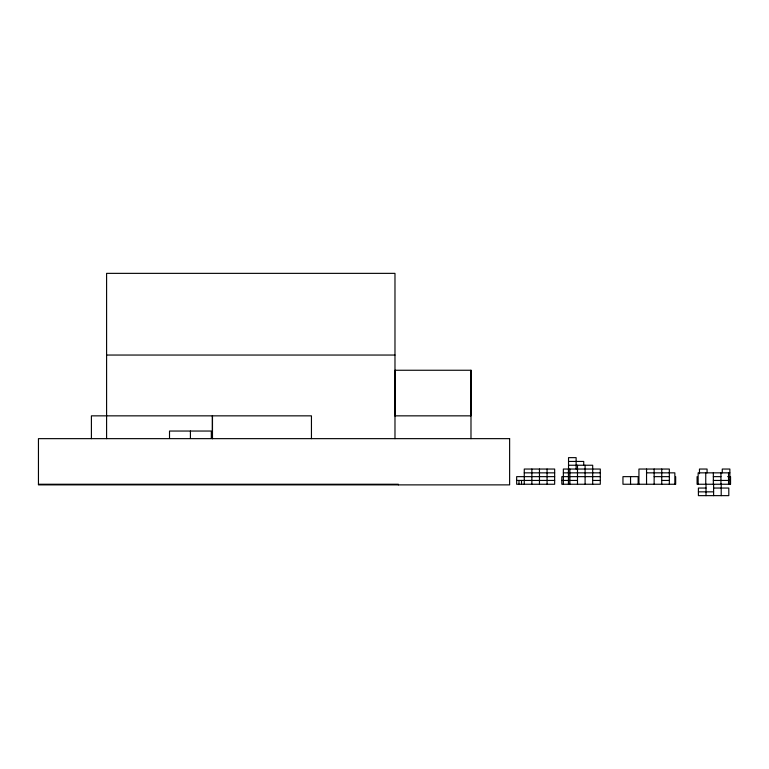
<?xml version="1.0" encoding="UTF-8"?>
<svg xmlns="http://www.w3.org/2000/svg" width="769" height="769" viewBox="0 0 769 769"><rect width="100%" height="100%" fill="white"/><g stroke="black" fill="none" stroke-linecap="round" stroke-linejoin="round"><path stroke-width="1.15" d="M395.016 415.846L395.016 370.254L471.013 370.254L470.984 415.846L394.987 415.846M106.593 355.047L394.978 355.047M568.531 461.448L583.729 461.448L583.729 465.245M568.531 465.245L592.688 465.245L592.688 484.249M524.266 472.848L554.66 472.848M563.36 472.848L568.791 472.848M569.887 472.848L600.291 472.848M646.546 472.848L674.846 472.848L674.846 484.249M729.858 472.848L698.146 472.848L698.146 484.249M554.66 476.645L516.662 476.645L516.662 484.249L554.66 484.249L554.66 469.042L524.266 469.042L524.266 484.249M568.791 476.645L561.822 476.645L561.822 484.249L600.291 484.249L600.291 469.042L563.36 469.042L563.36 484.249M569.887 476.645L600.291 476.645M654.14 476.645L669.338 476.645M713.344 476.645L720.947 476.645M727.685 476.645L729.858 476.645M516.662 480.442L554.66 480.442M561.822 480.442L568.791 480.442M569.887 480.442L577.49 480.442M592.688 480.442L600.291 480.442M661.744 480.442L669.338 480.442M713.344 480.442L729.858 480.442M38.45 484.249L398.352 484.249L398.352 484.874M706.009 488.046L698.406 488.046L698.406 495.64L728.801 495.64L728.801 488.046L713.603 488.046M698.406 491.843L713.603 491.843M730.55 476.645L730.55 484.249L697.089 484.249L697.089 476.645M729.858 484.249L729.858 469.042L722.264 469.042L722.264 472.848M728.541 472.848L728.541 484.249M721.207 484.249L721.207 495.64M720.947 472.848L720.947 484.249M713.603 484.249L713.603 495.64M713.344 472.848L713.344 484.249M707.067 472.848L707.067 469.042L699.463 469.042L699.463 473.723M706.009 484.249L706.009 495.64M705.75 472.848L705.75 484.249M675.672 476.645L675.672 484.249L622.957 484.249L622.957 476.645L638.155 476.645L638.155 484.249M669.338 484.249L669.338 469.042L638.943 469.042L638.943 484.249M661.744 469.042L661.744 484.249M654.14 469.042L654.14 484.249M646.546 469.042L646.546 484.249M630.551 476.645L630.551 484.249M585.094 465.245L585.094 484.249M577.49 465.245L577.49 484.249M576.125 469.042L576.125 457.642L568.531 457.642L568.531 484.249M569.887 469.042L569.887 484.249M568.474 469.042L568.474 484.249M547.067 469.042L547.067 484.249M539.463 469.042L539.463 484.249M531.869 469.042L531.869 484.249M521.517 480.442L521.517 484.249M518.988 480.442L518.988 484.249M471.013 370.254L470.984 438.647M394.987 438.647L394.978 273.36L106.593 273.36L106.593 438.647M311.445 438.647L311.445 415.846L91.405 415.846L91.405 438.647M212.484 415.846L212.484 438.647M212.35 415.846L212.35 438.647M211.312 438.138L211.312 431.044L169.516 431.044L169.516 438.138M190.414 431.044L190.414 438.138M509.626 438.647L38.45 438.647L38.45 484.874L509.626 484.874L509.626 438.647"/></g></svg>
